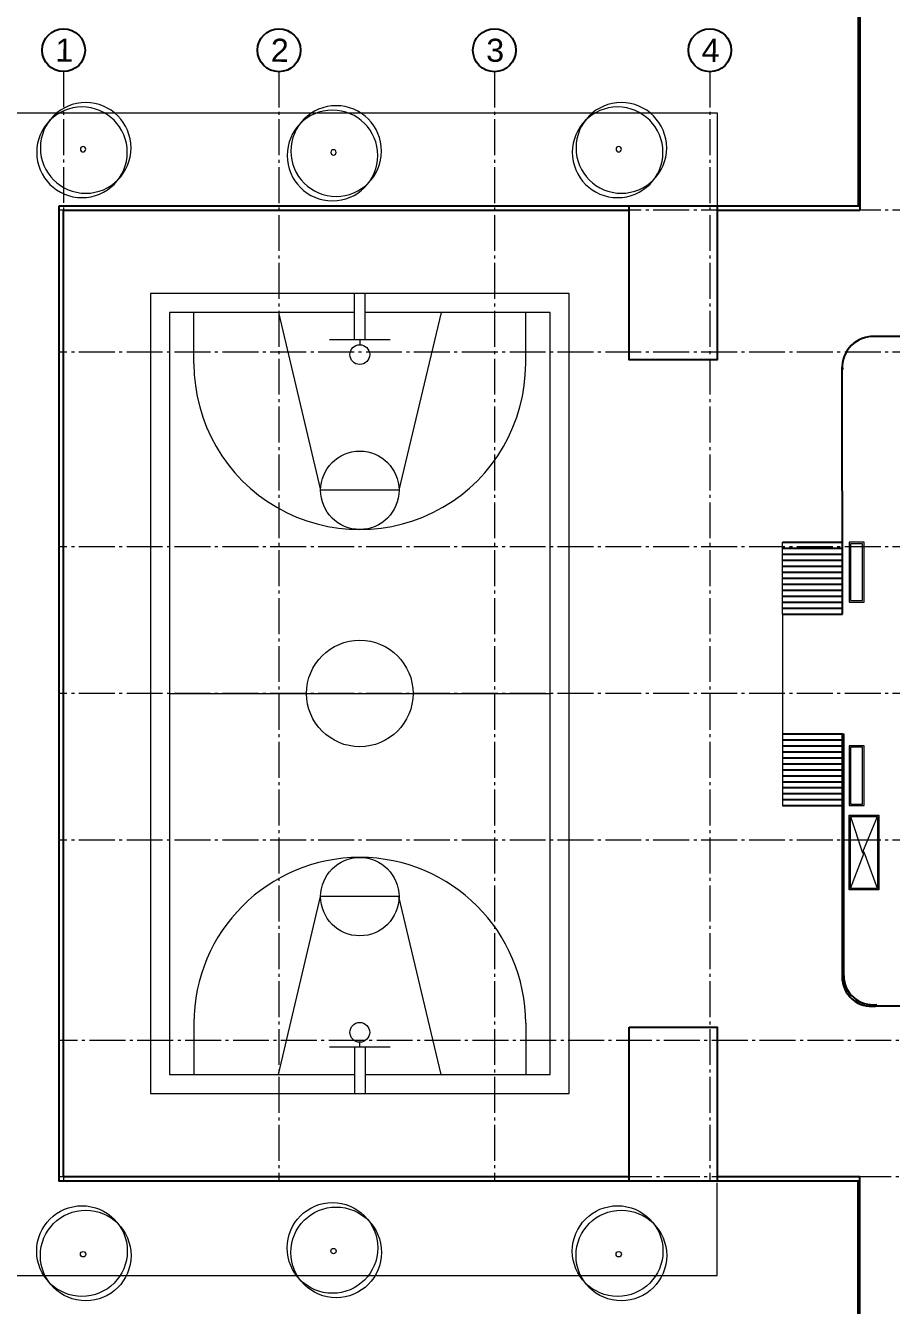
# Model space of a CAD drawing. Header units: metres. Extents: x 0 to 570, y -16 to 122.
# Drawn here: x 482.73 to 511.67, y 36.04 to 78.81 of the extents above; entities that cross this region are included whole.
import ezdxf

# ---------------------------------------------------------------- set-up
doc = ezdxf.new("R2010")
doc.units = ezdxf.units.M
doc.linetypes.add('ACAD_ISO04W100', pattern=[30, 24, -3, 0, -3])
for name, color, linetype, lineweight in [('ARQ- ARBOLES', 85, 'Continuous', 13), ('ARQ-ZONAS VERDES', 82, 'Continuous', 13), ('ejes estructurales', 252, 'ACAD_ISO04W100', 18), ('SEGUNDO PLANO', 252, 'Continuous', 9)]:
    doc.layers.add(name, color=color, linetype=linetype, lineweight=lineweight)
for name, color, linetype in [('ARQ-MUROS BAJOS', 252, 'Continuous'), ('ARQ-SUELO', 252, 'Continuous'), ('estructura ejes', 7, 'ACAD_ISO04W100')]:
    doc.layers.add(name, color=color, linetype=linetype)
doc.styles.get("Standard").update_dxf_attribs({"font": 'arial.ttf'})

# ---------------------------------------------------------------- blocks, each defined once
blk = doc.blocks.new('ARBOL')
at = {"layer": 'ARQ- ARBOLES'}
for centre, radius in [((128.732, 225.111), 1.515), ((128.856, 224.963), 1.515), ((128.821, 225.067), 0.0892)]:
    blk.add_circle(centre, radius, dxfattribs=at)
blk = doc.blocks.new('cancha')
at = {"layer": 'ARQ-SUELO', "lineweight": 0}
for p, q in [((525.066, 300.312), (525.066, 284.912)), ((554.466, 300.312), (525.066, 300.312)), ((554.466, 284.912), (554.466, 300.312)), ((525.766, 299.612), (525.766, 292.812)), ((553.766, 299.612), (525.766, 299.612)), ((539.766, 285.612), (539.766, 299.612)), ((553.766, 292.812), (553.766, 299.612)), ((527.642, 298.71), (525.766, 298.71)), ((551.891, 298.71), (553.766, 298.71)), ((525.766, 295.602), (532.299, 294.052)), ((553.766, 295.602), (547.234, 294.052)), ((532.299, 294.052), (532.299, 291.171)), ((547.234, 294.052), (547.234, 291.171)), ((526.765, 293.732), (526.765, 291.492)), ((552.768, 293.732), (552.768, 291.492)), ((526.765, 292.812), (525.066, 292.812)), ((526.765, 292.612), (526.948, 292.612)), ((552.768, 292.612), (552.585, 292.612)), ((552.768, 292.812), (554.466, 292.812)), ((526.765, 292.412), (525.066, 292.412)), ((525.766, 292.412), (525.766, 285.612)), ((552.768, 292.412), (554.466, 292.412)), ((553.766, 285.612), (553.766, 292.412)), ((525.766, 289.621), (532.299, 291.171)), ((553.766, 289.621), (547.234, 291.171)), ((527.642, 286.513), (525.766, 286.513)), ((551.891, 286.513), (553.766, 286.513)), ((525.766, 285.612), (553.766, 285.612)), ((525.066, 284.912), (554.466, 284.912))]:
    blk.add_line(p, q, dxfattribs=at)
for centre, radius in [((539.766, 292.612), 1.958), ((532.299, 292.612), 1.441), ((547.234, 292.612), 1.441), ((527.311, 292.612), 0.363), ((552.222, 292.612), 0.363)]:
    blk.add_circle(centre, radius, dxfattribs=at)
for centre, start, end in [((527.642, 292.612), 270, 90), ((551.891, 292.612), 90, 270)]:
    blk.add_arc(centre, 6.098, start, end, dxfattribs=at)

msp = doc.modelspace()

# ---------------------------------------------------------------- linework, layer by layer
at = {"layer": 'ARQ-MUROS BAJOS'}
for points in [[(510.556, 89.684), (510.556, 72.788)], [(510.606, 89.684), (510.606, 72.639)], [(483.848, 72.788), (510.606, 72.788)], [(510.606, 40.188), (483.848, 40.188), (483.848, 72.788)], [(502.898, 72.788), (505.748, 72.788), (505.848, 72.788), (505.848, 67.638), (502.898, 67.638), (502.898, 72.788)], [(502.898, 40.338), (483.998, 40.338), (483.998, 72.638), (502.898, 72.638)], [(505.848, 72.642), (510.606, 72.639)], [(502.898, 45.338), (505.748, 45.338), (505.848, 45.338), (505.848, 40.188), (502.898, 40.188), (502.898, 45.338)], [(510.606, 40.338), (505.848, 40.338)], [(510.606, 23.395), (510.606, 40.338)], [(510.556, 23.395), (510.556, 40.188)]]:
    msp.add_lwpolyline(points, dxfattribs=at)
at = {"layer": 'ARQ-SUELO'}
for p, q in [((524.005, 68.413), (510.965, 68.413)), ((510.026, 59.141), (510.023, 67.392)), ((508.026, 61.541), (510.025, 61.541)), ((508.026, 61.341), (510.025, 61.341)), ((508.026, 61.141), (510.026, 61.141)), ((508.026, 60.941), (510.026, 60.941)), ((508.026, 60.741), (510.026, 60.741)), ((508.026, 60.541), (510.026, 60.541)), ((508.027, 60.341), (510.026, 60.341)), ((508.027, 60.141), (510.026, 60.141)), ((508.027, 59.941), (510.026, 59.941)), ((508.027, 59.741), (510.026, 59.741)), ((508.027, 59.541), (510.026, 59.541)), ((508.027, 59.341), (510.026, 59.341)), ((508.027, 59.141), (510.026, 59.141)), ((508.027, 55.141), (510.028, 55.141)), ((508.027, 54.941), (510.028, 54.941)), ((508.027, 54.741), (510.028, 54.741)), ((510.03, 46.891), (510.028, 55.141)), ((508.027, 54.541), (510.028, 54.541)), ((508.027, 54.341), (510.028, 54.341)), ((508.027, 54.141), (510.028, 54.141)), ((508.027, 53.941), (510.028, 53.941)), ((508.027, 53.741), (510.028, 53.741)), ((508.027, 53.541), (510.028, 53.541)), ((508.028, 53.341), (510.028, 53.341)), ((508.028, 53.141), (510.028, 53.141)), ((508.028, 52.941), (510.028, 52.941)), ((508.028, 52.741), (510.028, 52.741)), ((523.86, 46.035), (510.994, 46.035))]:
    msp.add_line(p, q, dxfattribs=at)
for centre, radius, start, end in [((511.048, 67.392), 1.024, 85.7529, 184.2471), ((511.041, 47.059), 0.97, 180, 278.1301), ((510.994, 47.005), 0.97, 180, 278.1301)]:
    msp.add_arc(centre, radius, start, end, dxfattribs=at)
at = {"layer": 'ARQ-ZONAS VERDES'}
for points in [[(474.948, 75.889), (474.948, 37.039), (505.848, 37.039), (505.848, 40.138)], [(474.948, 75.889), (505.848, 75.889), (505.848, 72.792)]]:
    msp.add_lwpolyline(points, dxfattribs=at)
at = {"layer": 'ejes estructurales', "color": 252, "linetype": 'Continuous', "lineweight": 25}
for centre in [(483.998, 77.984), (491.198, 77.981), (498.398, 77.981), (505.598, 77.981)]:
    msp.add_circle(centre, 0.717, dxfattribs=at)
at = {"layer": 'estructura ejes', "color": 252, "lineweight": 20, "ltscale": 0.05}
for p, q in [((483.998, 77.278), (483.998, 40.188)), ((491.198, 77.274), (491.198, 40.184)), ((498.398, 77.274), (498.398, 40.184)), ((505.598, 77.274), (505.598, 40.184)), ((554.508, 72.642), (483.848, 72.642)), ((554.508, 67.888), (483.848, 67.888)), ((554.508, 61.388), (483.848, 61.388)), ((554.508, 56.488), (483.848, 56.488)), ((554.508, 51.588), (483.848, 51.588)), ((550.063, 44.888), (483.848, 44.888)), ((550.063, 40.334), (483.848, 40.334))]:
    msp.add_line(p, q, dxfattribs=at)
at = {"layer": 'SEGUNDO PLANO'}
for p, q in [((508.027, 59.141), (508.025, 61.541)), ((510.251, 61.541), (510.251, 59.541)), ((510.751, 61.541), (510.251, 61.541)), ((510.301, 61.491), (510.301, 59.591)), ((510.701, 61.491), (510.301, 61.491)), ((510.701, 59.591), (510.701, 61.491)), ((510.751, 59.541), (510.751, 61.541)), ((510.251, 59.541), (510.751, 59.541)), ((510.301, 59.591), (510.701, 59.591)), ((508.026, 59.141), (508.027, 55.141)), ((508.027, 55.141), (508.028, 52.741)), ((510.028, 55.141), (510.078, 55.141)), ((510.078, 55.141), (510.078, 46.891)), ((510.251, 54.741), (510.251, 52.741)), ((510.751, 54.741), (510.251, 54.741)), ((510.751, 52.741), (510.751, 54.741)), ((510.301, 54.691), (510.301, 52.791)), ((510.701, 54.691), (510.301, 54.691)), ((510.701, 52.791), (510.701, 54.691)), ((510.251, 52.741), (510.751, 52.741)), ((510.301, 52.791), (510.701, 52.791)), ((510.251, 52.423), (511.251, 52.423)), ((510.251, 49.923), (510.251, 52.423)), ((510.251, 52.373), (510.269, 52.373)), ((510.301, 52.373), (511.201, 52.373)), ((510.301, 49.973), (510.301, 52.373)), ((510.301, 52.373), (510.701, 51.165)), ((510.712, 51.199), (511.201, 52.373)), ((511.201, 52.373), (511.201, 49.973)), ((511.251, 52.423), (511.251, 49.923)), ((510.301, 49.973), (510.755, 51.164)), ((511.201, 49.973), (510.752, 51.19)), ((511.251, 49.923), (510.251, 49.923)), ((511.201, 49.973), (510.301, 49.973))]:
    msp.add_line(p, q, dxfattribs=at)
msp.add_circle((510.728, 51.175), 0.0287, dxfattribs=at)

# ---------------------------------------------------------------- block references
at = {"layer": 'ARQ-SUELO', "xscale": 0.9090909090912986, "yscale": 0.9090909090912986, "zscale": 0.9090909090912986, "rotation": 270}
msp.add_blockref('cancha', (227.888, 547.185), dxfattribs=at)
at = {"layer": 'ARQ-ZONAS VERDES', "xscale": -1}
for p in [(613.47, -150.392), (621.841, -150.497), (631.372, -150.392)]:
    msp.add_blockref('ARBOL', p, dxfattribs=at)
at = {"layer": 'ARQ-ZONAS VERDES', "rotation": 180}
for p in [(613.47, 262.818), (621.841, 262.923), (631.372, 262.818)]:
    msp.add_blockref('ARBOL', p, dxfattribs=at)

# ---------------------------------------------------------------- texts
at = {"layer": 'ejes estructurales', "color": 252, "char_height": 0.771, "attachment_point": 1, "rotation": 359.3502}
for s, insert in [('1', (483.729, 78.374)), ('2', (490.929, 78.37)), ('3', (498.129, 78.37)), ('4', (505.329, 78.37))]:
    msp.add_mtext_dynamic_manual_height_columns(s, width=1.6573, gutter_width=124.494, heights=[0], dxfattribs=dict(at, insert=insert))

doc.saveas('drawing.dxf')
